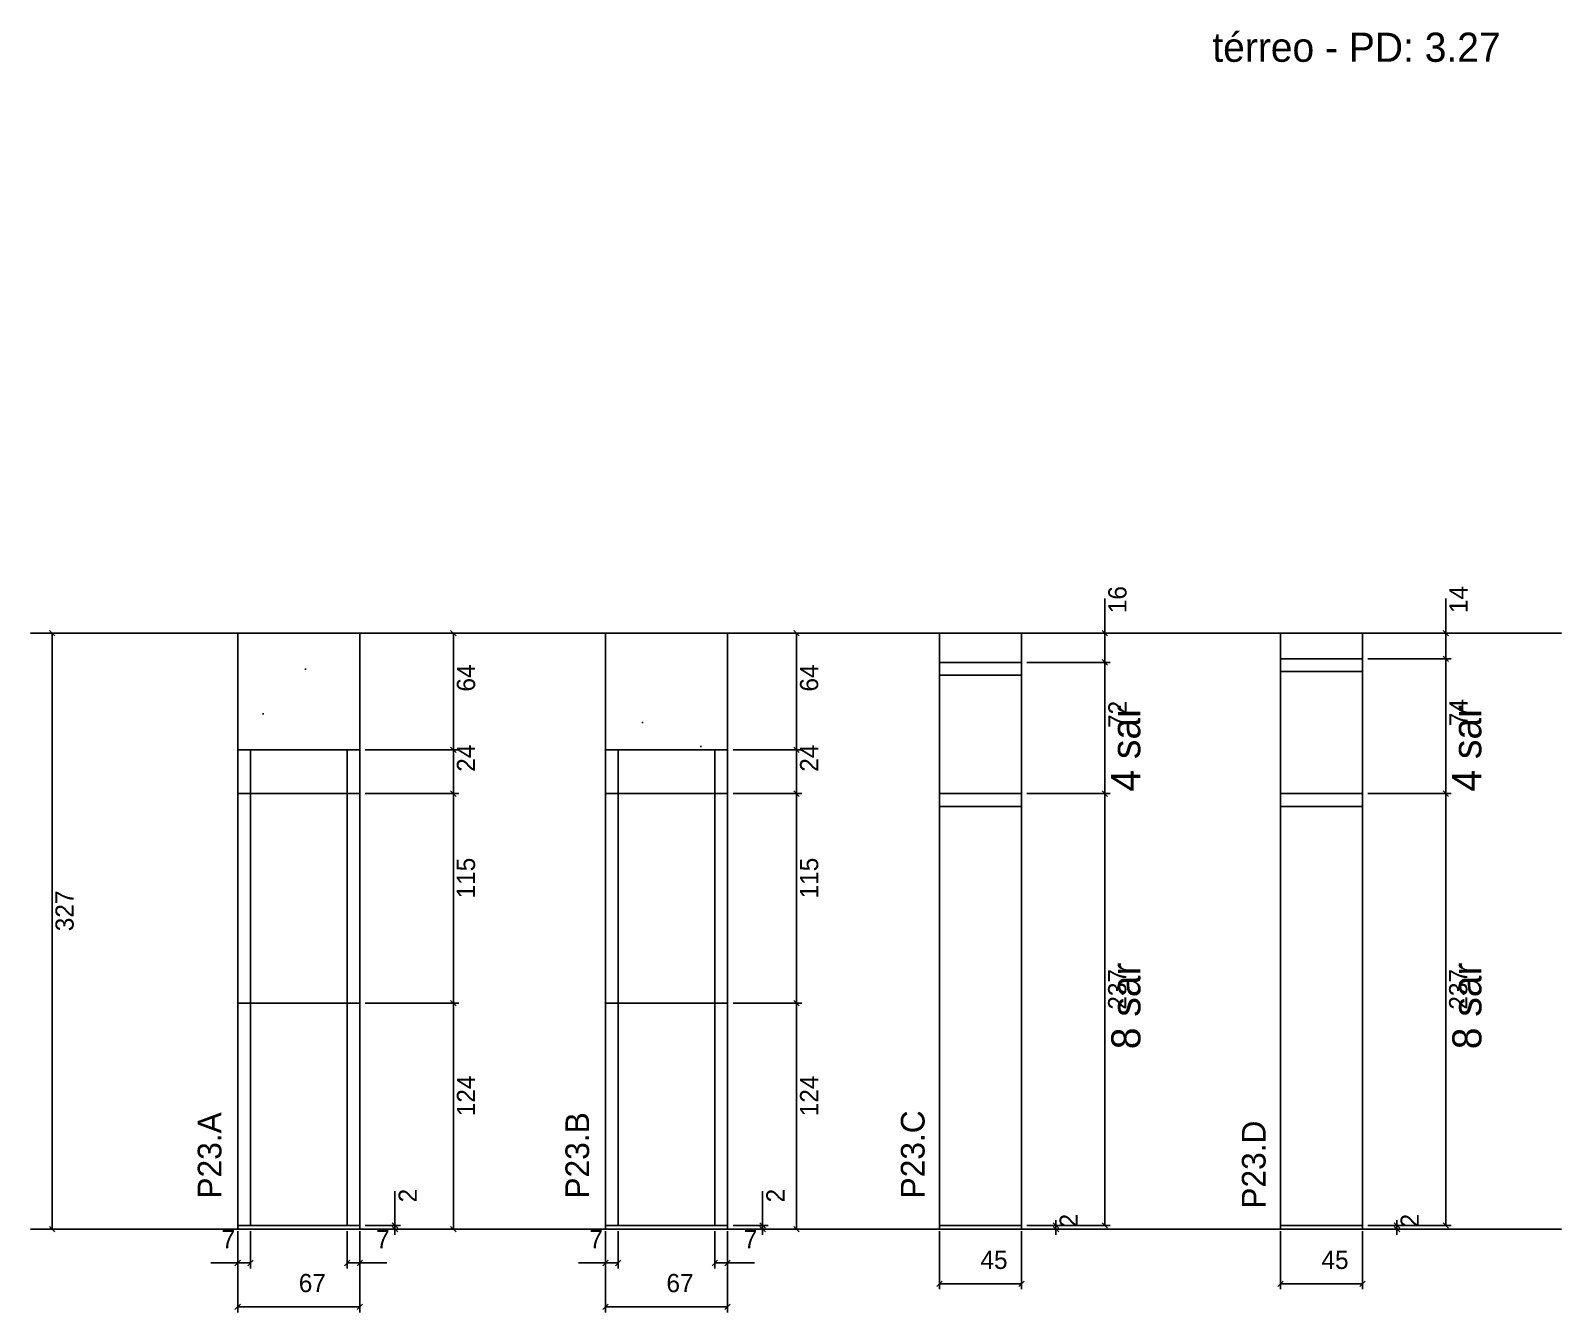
# Model space of a CAD drawing. Header units: metres. Extents: x 19365 to 20627, y 2783 to 3499.
# Drawn here: x 19787 to 20627, y 2783 to 3486 of the extents above; entities that cross this region are included whole.
import ezdxf

# ---------------------------------------------------------------- set-up
doc = ezdxf.new("R2010")
doc.units = ezdxf.units.M
for name, color, linetype in [('COTA', 7, 'Continuous'), ('NOMENCLATURA', 7, 'Continuous'), ('Nível', 7, 'Continuous'), ('Painéis', 7, 'Continuous'), ('SARR_2.2x7', 7, 'Continuous'), ('Texto Seção', 7, 'Continuous')]:
    doc.layers.add(name, color=color, linetype=linetype)

msp = doc.modelspace()

# ---------------------------------------------------------------- hatches: boundary and pattern name
at = {"layer": 'COTA'}
h = msp.add_hatch(dxfattribs=at)
h.set_pattern_fill('AR-CONC')
h.paths.add_polyline_path([(19900.76, 3155.29), (19900.76, 3091.29), (19967.76, 3091.29), (19967.76, 3155.29), (19900.76, 3155.29)])
h = msp.add_hatch(dxfattribs=at)
h.set_pattern_fill('AR-CONC')
h.paths.add_polyline_path([(20169.49, 3091.29), (20169.49, 3155.29), (20102.49, 3155.29), (20102.49, 3091.29), (20169.49, 3091.29)])
h = msp.add_hatch(dxfattribs=at)
h.set_pattern_fill('AR-CONC')
h.paths.add_polyline_path([(20285.75, 3139.29), (20330.75, 3139.29), (20330.75, 3155.29), (20285.75, 3155.29), (20285.75, 3139.29)])
h = msp.add_hatch(dxfattribs=at)
h.set_pattern_fill('AR-CONC')
h.paths.add_polyline_path([(20472.84, 3141.29), (20517.84, 3141.29), (20517.84, 3155.29), (20472.84, 3155.29), (20472.84, 3141.29)])

# ---------------------------------------------------------------- linework, layer by layer
at = {"layer": 'COTA', "color": 4, "lineweight": 25}
for p, q in [((20376.48, 3155.29), (20376.48, 3174.3)), ((20563.57, 3155.29), (20563.57, 3174.4)), ((19790.13, 3155.29), (19801.98, 3155.29)), ((19798.98, 2828.29), (19798.98, 3155.29)), ((19970.76, 3155.29), (20022.08, 3155.29)), ((20019.08, 3091.29), (20019.08, 3155.29)), ((20172.49, 3155.29), (20210.33, 3155.29)), ((20207.33, 3091.29), (20207.33, 3155.29)), ((20333.75, 3155.29), (20379.48, 3155.29)), ((20376.48, 3139.29), (20376.48, 3155.29)), ((20520.84, 3155.29), (20566.57, 3155.29)), ((20563.57, 3141.29), (20563.57, 3155.29)), ((20520.84, 3141.29), (20566.57, 3141.29)), ((20520.84, 3141.29), (20566.57, 3141.29)), ((20563.57, 3141.29), (20563.57, 3067.29)), ((20333.75, 3139.29), (20379.48, 3139.29)), ((20333.75, 3139.29), (20379.48, 3139.29)), ((20376.48, 3139.29), (20376.48, 3067.29)), ((19970.76, 3091.29), (20022.08, 3091.29)), ((19970.76, 3091.29), (20022.08, 3091.29)), ((20019.08, 3067.29), (20019.08, 3091.29)), ((20172.49, 3091.29), (20210.33, 3091.29)), ((20172.49, 3091.29), (20210.33, 3091.29)), ((20207.33, 3067.29), (20207.33, 3091.29)), ((19970.76, 3067.29), (20022.08, 3067.29)), ((19970.76, 3067.29), (20022.08, 3067.29)), ((20019.08, 2952.29), (20019.08, 3067.29)), ((20172.49, 3067.29), (20210.33, 3067.29)), ((20172.49, 3067.29), (20210.33, 3067.29)), ((20207.33, 2952.29), (20207.33, 3067.29)), ((20333.75, 3067.29), (20379.48, 3067.29)), ((20333.75, 3067.29), (20379.48, 3067.29)), ((20376.48, 3067.29), (20376.48, 2830.29)), ((20520.84, 3067.29), (20566.57, 3067.29)), ((20520.84, 3067.29), (20566.57, 3067.29)), ((20563.57, 3067.29), (20563.57, 2830.29)), ((19970.76, 2952.29), (20022.08, 2952.29)), ((19970.76, 2952.29), (20022.08, 2952.29)), ((20019.08, 2828.29), (20019.08, 2952.29)), ((20172.49, 2952.29), (20210.33, 2952.29)), ((20172.49, 2952.29), (20210.33, 2952.29)), ((20207.33, 2828.29), (20207.33, 2952.29)), ((19987.02, 2830.29), (19987.02, 2849.09)), ((20188.75, 2830.29), (20188.75, 2849.09)), ((19970.76, 2830.29), (19990.02, 2830.29)), ((19987.02, 2828.29), (19987.02, 2830.29)), ((20172.49, 2830.29), (20191.75, 2830.29)), ((20188.75, 2828.29), (20188.75, 2830.29)), ((20333.75, 2830.29), (20352.66, 2830.29)), ((20333.75, 2830.29), (20379.48, 2830.29)), ((20349.66, 2830.29), (20349.66, 2833.29)), ((20349.66, 2828.29), (20349.66, 2830.29)), ((20520.84, 2830.29), (20539.75, 2830.29)), ((20520.84, 2830.29), (20566.57, 2830.29)), ((20536.75, 2830.29), (20536.75, 2833.29)), ((20536.75, 2828.29), (20536.75, 2830.29)), ((19790.13, 2828.29), (19801.98, 2828.29)), ((19900.76, 2827.29), (19900.76, 2782.67)), ((19900.76, 2825.29), (19900.76, 2806.78)), ((19907.76, 2827.29), (19907.76, 2806.78)), ((19960.76, 2827.29), (19960.76, 2806.78)), ((19967.76, 2827.29), (19967.76, 2782.67)), ((19967.76, 2825.29), (19967.76, 2806.78)), ((19970.76, 2828.29), (19990.02, 2828.29)), ((19970.76, 2828.29), (20022.08, 2828.29)), ((19987.02, 2828.29), (19987.02, 2825.29)), ((20102.49, 2827.29), (20102.49, 2782.67)), ((20102.49, 2825.29), (20102.49, 2806.78)), ((20109.49, 2827.29), (20109.49, 2806.78)), ((20162.49, 2827.29), (20162.49, 2806.78)), ((20169.49, 2827.29), (20169.49, 2782.67)), ((20169.49, 2825.29), (20169.49, 2806.78)), ((20172.49, 2828.29), (20191.75, 2828.29)), ((20172.49, 2828.29), (20210.33, 2828.29)), ((20188.75, 2828.29), (20188.75, 2825.29)), ((20285.75, 2827.29), (20285.75, 2795.39)), ((20330.75, 2827.29), (20330.75, 2795.39)), ((20333.75, 2828.29), (20352.66, 2828.29)), ((20349.66, 2828.29), (20349.66, 2825.29)), ((20472.84, 2827.29), (20472.84, 2795.39)), ((20517.84, 2827.29), (20517.84, 2795.39)), ((20520.84, 2828.29), (20539.75, 2828.29)), ((20536.75, 2828.29), (20536.75, 2825.29)), ((19900.76, 2809.78), (19886.03, 2809.78)), ((19907.76, 2809.78), (19900.76, 2809.78)), ((19960.76, 2809.78), (19967.76, 2809.78)), ((19967.76, 2809.78), (19982.49, 2809.78)), ((20102.49, 2809.78), (20087.76, 2809.78)), ((20109.49, 2809.78), (20102.49, 2809.78)), ((20162.49, 2809.78), (20169.49, 2809.78)), ((20169.49, 2809.78), (20184.22, 2809.78)), ((20285.75, 2798.39), (20330.75, 2798.39)), ((20472.84, 2798.39), (20517.84, 2798.39)), ((19967.76, 2785.67), (19900.76, 2785.67)), ((20169.49, 2785.67), (20102.49, 2785.67))]:
    msp.add_line(p, q, dxfattribs=at)
at = {"layer": 'COTA', "color": 0, "lineweight": 25}
for p, q in [((19800.48, 3153.79), (19797.48, 3156.79)), ((20020.58, 3153.79), (20017.58, 3156.79)), ((20208.83, 3153.79), (20205.83, 3156.79)), ((20377.98, 3153.79), (20374.98, 3156.79)), ((20565.07, 3153.79), (20562.07, 3156.79)), ((20565.07, 3139.79), (20562.07, 3142.79)), ((20562.07, 3142.79), (20565.07, 3139.79)), ((20374.98, 3140.79), (20377.98, 3137.79)), ((20377.98, 3137.79), (20374.98, 3140.79)), ((20020.58, 3089.79), (20017.58, 3092.79)), ((20017.58, 3092.79), (20020.58, 3089.79)), ((20208.83, 3089.79), (20205.83, 3092.79)), ((20205.83, 3092.79), (20208.83, 3089.79)), ((20017.58, 3068.79), (20020.58, 3065.79)), ((20020.58, 3065.79), (20017.58, 3068.79)), ((20205.83, 3068.79), (20208.83, 3065.79)), ((20208.83, 3065.79), (20205.83, 3068.79)), ((20374.98, 3068.79), (20377.98, 3065.79)), ((20377.98, 3065.79), (20374.98, 3068.79)), ((20562.07, 3068.79), (20565.07, 3065.79)), ((20565.07, 3065.79), (20562.07, 3068.79)), ((20020.58, 2950.79), (20017.58, 2953.79)), ((20017.58, 2953.79), (20020.58, 2950.79)), ((20208.83, 2950.79), (20205.83, 2953.79)), ((20205.83, 2953.79), (20208.83, 2950.79)), ((19985.52, 2831.79), (19988.52, 2828.79)), ((20187.25, 2831.79), (20190.25, 2828.79)), ((20348.16, 2831.79), (20351.16, 2828.79)), ((20374.98, 2831.79), (20377.98, 2828.79)), ((20535.25, 2831.79), (20538.25, 2828.79)), ((20562.07, 2831.79), (20565.07, 2828.79)), ((19797.48, 2829.79), (19800.48, 2826.79)), ((19988.52, 2826.79), (19985.52, 2829.79)), ((20017.58, 2829.79), (20020.58, 2826.79)), ((20190.25, 2826.79), (20187.25, 2829.79)), ((20205.83, 2829.79), (20208.83, 2826.79)), ((20351.16, 2826.79), (20348.16, 2829.79)), ((20538.25, 2826.79), (20535.25, 2829.79)), ((19902.26, 2811.28), (19899.26, 2808.28)), ((19906.26, 2808.28), (19909.26, 2811.28)), ((19962.26, 2811.28), (19959.26, 2808.28)), ((19966.26, 2808.28), (19969.26, 2811.28)), ((20103.99, 2811.28), (20100.99, 2808.28)), ((20107.99, 2808.28), (20110.99, 2811.28)), ((20163.99, 2811.28), (20160.99, 2808.28)), ((20167.99, 2808.28), (20170.99, 2811.28)), ((20287.25, 2799.89), (20284.25, 2796.89)), ((20329.25, 2796.89), (20332.25, 2799.89)), ((20474.34, 2799.89), (20471.34, 2796.89)), ((20516.34, 2796.89), (20519.34, 2799.89)), ((19902.26, 2787.17), (19899.26, 2784.17)), ((19966.26, 2784.17), (19969.26, 2787.17)), ((20103.99, 2787.17), (20100.99, 2784.17)), ((20167.99, 2784.17), (20170.99, 2787.17))]:
    msp.add_line(p, q, dxfattribs=at)
at = {"layer": 'COTA', "color": 241, "lineweight": 25}
for p, q in [((19967.76, 3155.29), (19900.76, 3155.29)), ((19900.76, 3091.29), (19900.76, 3155.29)), ((19967.76, 3091.29), (19967.76, 3155.29)), ((20169.49, 3155.29), (20102.49, 3155.29)), ((20102.49, 3091.29), (20102.49, 3155.29)), ((20169.49, 3091.29), (20169.49, 3155.29))]:
    msp.add_line(p, q, dxfattribs=at)
for points in [[(20330.75, 3139.29), (20330.75, 3155.29), (20285.75, 3155.29), (20285.75, 3139.29)], [(20517.84, 3141.29), (20517.84, 3155.29), (20472.84, 3155.29), (20472.84, 3141.29)]]:
    msp.add_lwpolyline(points, dxfattribs=at)
at = {"layer": 'Nível', "color": 4, "lineweight": 25}
for p, q in [((19787.13, 3155.29), (20626.97, 3155.29)), ((19787.13, 2828.29), (20626.97, 2828.29))]:
    msp.add_line(p, q, dxfattribs=at)
at = {"layer": 'Painéis', "color": 200, "lineweight": 25}
for p, q in [((20472.84, 3141.29), (20472.84, 2830.29)), ((20472.84, 3141.29), (20517.84, 3141.29)), ((20517.84, 3141.29), (20472.84, 3141.29)), ((20517.84, 3141.29), (20472.84, 3141.29)), ((20517.84, 2830.29), (20517.84, 3141.29)), ((20517.84, 3141.29), (20517.84, 2830.29)), ((20285.75, 3139.29), (20285.75, 2830.29)), ((20285.75, 3139.29), (20330.75, 3139.29)), ((20330.75, 3139.29), (20285.75, 3139.29)), ((20330.75, 3139.29), (20285.75, 3139.29)), ((20330.75, 2830.29), (20330.75, 3139.29)), ((20330.75, 3139.29), (20330.75, 2830.29)), ((20285.75, 3132.29), (20330.75, 3132.29)), ((19900.76, 3091.29), (19900.76, 2828.29)), ((19967.76, 3091.29), (19900.76, 3091.29)), ((19967.76, 2828.29), (19967.76, 3091.29)), ((20102.49, 3091.29), (20102.49, 2828.29)), ((20169.49, 3091.29), (20102.49, 3091.29)), ((20169.49, 2828.29), (20169.49, 3091.29)), ((19900.76, 3067.29), (19967.76, 3067.29)), ((20102.49, 3067.29), (20169.49, 3067.29)), ((20285.75, 3067.29), (20330.75, 3067.29)), ((20330.75, 3067.29), (20285.75, 3067.29)), ((20330.75, 3067.29), (20285.75, 3067.29)), ((20472.84, 3067.29), (20517.84, 3067.29)), ((20517.84, 3067.29), (20472.84, 3067.29)), ((20517.84, 3067.29), (20472.84, 3067.29)), ((19967.76, 2952.29), (19900.76, 2952.29)), ((20169.49, 2952.29), (20102.49, 2952.29)), ((19900.76, 2830.29), (19967.76, 2830.29)), ((20102.49, 2830.29), (20169.49, 2830.29)), ((20285.75, 2830.29), (20330.75, 2830.29)), ((20472.84, 2830.29), (20517.84, 2830.29))]:
    msp.add_line(p, q, dxfattribs=at)
for points in [[(19967.76, 2830.29), (19900.76, 2830.29), (19900.76, 2828.29), (19967.76, 2828.29)], [(20169.49, 2830.29), (20102.49, 2830.29), (20102.49, 2828.29), (20169.49, 2828.29)], [(20285.75, 2830.29), (20330.75, 2830.29), (20330.75, 2828.29), (20285.75, 2828.29)], [(20472.84, 2830.29), (20517.84, 2830.29), (20517.84, 2828.29), (20472.84, 2828.29)]]:
    msp.add_lwpolyline(points, close=True, dxfattribs=at)
at = {"layer": 'SARR_2.2x7', "color": 40, "lineweight": 25}
for p, q in [((20472.84, 3134.29), (20517.84, 3134.29)), ((20517.84, 3134.29), (20472.84, 3134.29)), ((20330.75, 3132.29), (20285.75, 3132.29)), ((19907.76, 3091.29), (19900.76, 3091.29)), ((19907.76, 3067.29), (19907.76, 3091.29)), ((19960.76, 3067.29), (19960.76, 3091.29)), ((19960.76, 3091.29), (19967.76, 3091.29)), ((20109.49, 3091.29), (20102.49, 3091.29)), ((20109.49, 3067.29), (20109.49, 3091.29)), ((20162.49, 3067.29), (20162.49, 3091.29)), ((20162.49, 3091.29), (20169.49, 3091.29)), ((19907.76, 2952.29), (19907.76, 3067.29)), ((19960.76, 2952.29), (19960.76, 3067.29)), ((20109.49, 2952.29), (20109.49, 3067.29)), ((20162.49, 2952.29), (20162.49, 3067.29)), ((20285.75, 3060.29), (20330.75, 3060.29)), ((20330.75, 3060.29), (20285.75, 3060.29)), ((20330.75, 3060.29), (20285.75, 3060.29)), ((20330.75, 3060.29), (20285.75, 3060.29)), ((20472.84, 3060.29), (20517.84, 3060.29)), ((20517.84, 3060.29), (20472.84, 3060.29)), ((20517.84, 3060.29), (20472.84, 3060.29)), ((19907.76, 2830.29), (19907.76, 2952.29)), ((19960.76, 2830.29), (19960.76, 2952.29)), ((20109.49, 2830.29), (20109.49, 2952.29)), ((20162.49, 2830.29), (20162.49, 2952.29))]:
    msp.add_line(p, q, dxfattribs=at)

# ---------------------------------------------------------------- texts
at = {"layer": 'COTA', "color": 240, "lineweight": 25}
for s, p in [('16', (20388.37, 3166.29)), ('14', (20575.5, 3166.34)), ('64', (20030.98, 3123.29)), ('64', (20219.23, 3123.29)), ('72', (20388.4, 3103.29)), ('74', (20575.5, 3104.29)), ('24', (20031, 3079.29)), ('24', (20219.26, 3079.29)), ('115', (20030.97, 3009.79)), ('115', (20219.22, 3009.79)), ('327', (19810.76, 2991.79)), ('237', (20388.26, 2948.79)), ('237', (20575.35, 2948.79)), ('124', (20031, 2890.29)), ('124', (20219.26, 2890.29)), ('2', (19999.02, 2843.03)), ('2', (20200.75, 2843.03)), ('2', (20361.66, 2829.29)), ('2', (20548.75, 2829.29))]:
    msp.add_text(s, height=10, rotation=90, dxfattribs=at).set_placement(p)
for s, p in [('7', (19891.9, 2817.85)), ('7', (19976.63, 2817.85)), ('7', (20093.62, 2817.85)), ('7', (20178.35, 2817.85)), ('45', (20308.25, 2806.5)), ('45', (20495.34, 2806.5)), ('67', (19934.26, 2793.78)), ('67', (20135.99, 2793.78))]:
    msp.add_text(s, height=10, dxfattribs=at).set_placement(p)
at = {"layer": 'NOMENCLATURA', "color": 2, "lineweight": 25}
msp.add_text('térreo - PD: 3.27', height=16, dxfattribs=at).set_placement((20435.46, 3468.8))
at = {"layer": 'NOMENCLATURA', "color": 7, "lineweight": 25}
for s, p in [('4 sar', (20395.94, 3068.41)), ('4 sar', (20583.03, 3068.41)), ('8 sar', (20396.01, 2927.06)), ('8 sar', (20583.1, 2927.06))]:
    msp.add_text(s, height=16, rotation=90, dxfattribs=at).set_placement(p)
at = {"layer": 'Texto Seção', "color": 7, "lineweight": 15}
for s, p in [('P23.A', (19891.82, 2845.11)), ('P23.B', (20093.54, 2845.11)), ('P23.C', (20277.6, 2845.19)), ('P23.D', (20464.69, 2839.57))]:
    msp.add_text(s, height=13, rotation=90, dxfattribs=at).set_placement(p)

doc.saveas('drawing.dxf')
